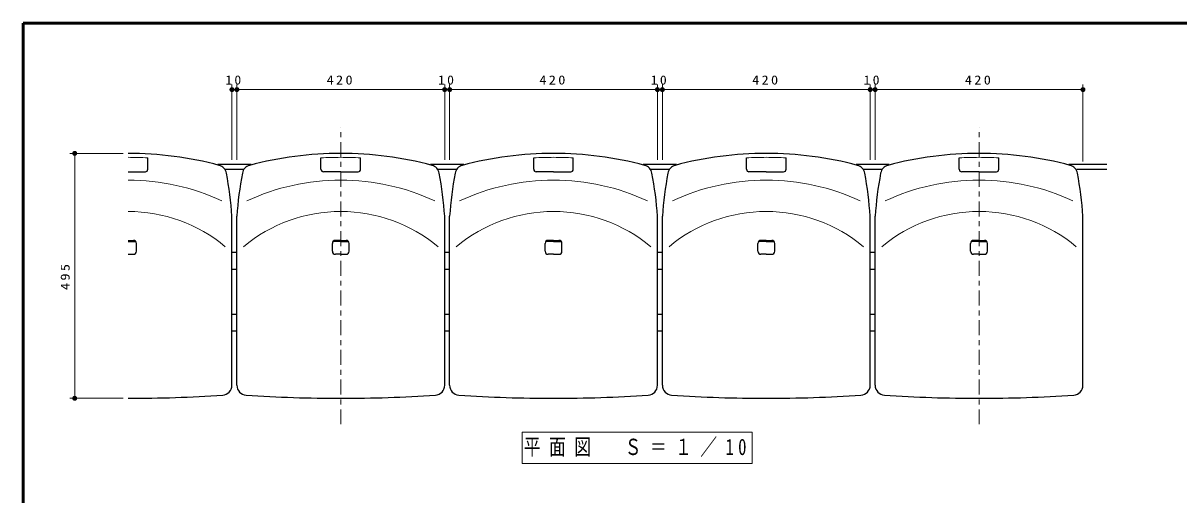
# Model space of a CAD drawing. Units: millimetres on the paper, scale 1:10. Extents: x -365 to 12, y -38 to 257.
# Drawn here: x -365 to -131.4, y 161.6 to 257 of the extents above; entities that cross this region are included whole.
import ezdxf

# ---------------------------------------------------------------- set-up
doc = ezdxf.new("R2010")
doc.units = ezdxf.units.MM
doc.linetypes.add('USER2', pattern=[6, 3, -1, 1, -1])
doc.layers.add('LY_1', color=7, linetype='Continuous', lineweight=25)
doc.layers.add('LY_2', color=7, linetype='Continuous', lineweight=13)
doc.styles.add('ＭＳ ゴシック', font='')
doc.styles.get('ＭＳ ゴシック').set_extended_font_data('MS Gothic')

# ---------------------------------------------------------------- blocks, each defined once
blk = doc.blocks.new('filled_dot')
at = {"color": 0, "linetype": 'Continuous', "lineweight": -2, "const_width": 1.25}
blk.add_lwpolyline([(-0.625, 0, 1), (0.625, 0, 1)], format="xyb", close=True, dxfattribs=at)

msp = doc.modelspace()

# ---------------------------------------------------------------- linework, layer by layer
at = {"layer": 'LY_1', "lineweight": 13}
for p, q in [((-322.798, 229.394), (-322.798, 244.562)), ((-322.798, 243.562), (-321.798, 243.562)), ((-321.798, 229.394), (-321.798, 244.562)), ((-321.798, 243.562), (-279.798, 243.562)), ((-279.798, 229.394), (-279.798, 244.562)), ((-279.798, 243.562), (-278.798, 243.562)), ((-278.798, 229.394), (-278.798, 244.562)), ((-278.798, 243.562), (-236.798, 243.562)), ((-236.798, 229.394), (-236.798, 244.562)), ((-236.798, 243.562), (-235.798, 243.562)), ((-235.798, 229.394), (-235.798, 244.562)), ((-235.798, 243.562), (-193.798, 243.562)), ((-193.798, 229.394), (-193.798, 244.562)), ((-193.798, 243.562), (-192.798, 243.562)), ((-192.798, 229.394), (-192.798, 244.562)), ((-192.798, 243.562), (-150.798, 243.562)), ((-150.798, 229.01), (-150.798, 244.562)), ((-344.798, 230.673), (-355.566, 230.673)), ((-354.566, 181.172), (-354.566, 230.673)), ((-344.798, 181.172), (-355.566, 181.172)), ((-217.624, 174.309), (-264.124, 174.309)), ((-264.124, 174.309), (-264.124, 168.009)), ((-217.624, 168.009), (-217.624, 174.309)), ((-264.124, 168.009), (-217.624, 168.009))]:
    msp.add_line(p, q, dxfattribs=at)
at = {"layer": 'LY_1', "linetype": 'USER2', "lineweight": 13}
for p, q in [((-300.798, 175.938), (-300.798, 235.944)), ((-171.798, 175.938), (-171.798, 235.944))]:
    msp.add_line(p, q, dxfattribs=at)
at = {"layer": 'LY_1', "color": 20}
for p, q in [((-339.798, 227.449), (-339.798, 229.758)), ((-304.798, 227.449), (-304.798, 229.758)), ((-296.798, 227.449), (-296.798, 229.758)), ((-261.798, 227.449), (-261.798, 229.758)), ((-253.798, 227.449), (-253.798, 229.758)), ((-218.798, 227.449), (-218.798, 229.758)), ((-210.798, 227.449), (-210.798, 229.758)), ((-175.798, 227.449), (-175.798, 229.758)), ((-167.798, 227.449), (-167.798, 229.758)), ((-343.798, 226.949), (-340.298, 226.949)), ((-300.798, 226.949), (-304.298, 226.949)), ((-300.798, 226.949), (-297.298, 226.949)), ((-257.798, 226.949), (-261.298, 226.949)), ((-257.798, 226.949), (-254.298, 226.949)), ((-214.798, 226.949), (-218.298, 226.949)), ((-214.798, 226.949), (-211.298, 226.949)), ((-171.798, 226.949), (-175.298, 226.949)), ((-171.798, 226.949), (-168.298, 226.949)), ((-322.798, 183.791), (-322.798, 217.96)), ((-321.798, 183.791), (-321.798, 217.96)), ((-279.798, 183.791), (-279.798, 217.96)), ((-278.798, 183.791), (-278.798, 217.96)), ((-236.798, 183.791), (-236.798, 217.96)), ((-235.798, 183.791), (-235.798, 217.96)), ((-193.798, 183.791), (-193.798, 217.96)), ((-192.798, 183.791), (-192.798, 217.96)), ((-150.798, 183.791), (-150.798, 217.96)), ((-343.798, 213.078), (-342.698, 213.078)), ((-343.798, 212.845), (-342.224, 212.845)), ((-300.798, 212.845), (-302.372, 212.845)), ((-300.798, 213.078), (-301.898, 213.078)), ((-300.798, 213.078), (-299.698, 213.078)), ((-300.798, 212.845), (-299.224, 212.845)), ((-257.798, 212.845), (-259.372, 212.845)), ((-257.798, 213.078), (-258.898, 213.078)), ((-257.798, 213.078), (-256.698, 213.078)), ((-257.798, 212.845), (-256.224, 212.845)), ((-214.798, 212.845), (-216.372, 212.845)), ((-214.798, 213.078), (-215.898, 213.078)), ((-214.798, 213.078), (-213.698, 213.078)), ((-214.798, 212.845), (-213.224, 212.845)), ((-171.798, 212.845), (-173.372, 212.845)), ((-171.798, 213.078), (-172.898, 213.078)), ((-171.798, 213.078), (-170.698, 213.078)), ((-171.798, 212.845), (-170.224, 212.845)), ((-343.798, 210.277), (-342.698, 210.277)), ((-342.098, 210.877), (-342.098, 212.478)), ((-302.498, 210.877), (-302.498, 212.478)), ((-300.798, 210.277), (-301.898, 210.277)), ((-300.798, 210.277), (-299.698, 210.277)), ((-299.098, 210.877), (-299.098, 212.478)), ((-259.498, 210.877), (-259.498, 212.478)), ((-257.798, 210.277), (-258.898, 210.277)), ((-257.798, 210.277), (-256.698, 210.277)), ((-256.098, 210.877), (-256.098, 212.478)), ((-216.498, 210.877), (-216.498, 212.478)), ((-214.798, 210.277), (-215.898, 210.277)), ((-214.798, 210.277), (-213.698, 210.277)), ((-213.098, 210.877), (-213.098, 212.478)), ((-173.498, 210.877), (-173.498, 212.478)), ((-171.798, 210.277), (-172.898, 210.277)), ((-171.798, 210.277), (-170.698, 210.277)), ((-170.098, 210.877), (-170.098, 212.478))]:
    msp.add_line(p, q, dxfattribs=at)
at = {"layer": 'LY_1'}
for p, q in [((-325.659, 228.473), (-318.938, 228.473)), ((-324.15, 227.473), (-320.446, 227.473)), ((-282.659, 228.473), (-275.938, 228.473)), ((-281.15, 227.473), (-277.446, 227.473)), ((-239.659, 228.473), (-232.938, 228.473)), ((-238.15, 227.473), (-234.446, 227.473)), ((-196.659, 228.473), (-189.938, 228.473)), ((-195.15, 227.473), (-191.446, 227.473)), ((-153.659, 228.473), (-145.998, 228.473)), ((-152.035, 227.473), (-145.998, 227.473))]:
    msp.add_line(p, q, dxfattribs=at)
at = {"layer": 'LY_1', "color": 32}
for p, q in [((-322.798, 210.673), (-321.798, 210.673)), ((-279.798, 210.673), (-278.798, 210.673)), ((-236.798, 210.673), (-235.798, 210.673)), ((-193.798, 210.673), (-192.798, 210.673)), ((-322.798, 207.273), (-321.798, 207.273)), ((-279.798, 207.273), (-278.798, 207.273)), ((-236.798, 207.273), (-235.798, 207.273)), ((-193.798, 207.273), (-192.798, 207.273)), ((-322.798, 198.173), (-321.798, 198.173)), ((-279.798, 198.173), (-278.798, 198.173)), ((-236.798, 198.173), (-235.798, 198.173)), ((-193.798, 198.173), (-192.798, 198.173)), ((-322.798, 194.773), (-321.798, 194.773)), ((-279.798, 194.773), (-278.798, 194.773)), ((-236.798, 194.773), (-235.798, 194.773)), ((-193.798, 194.773), (-192.798, 194.773))]:
    msp.add_line(p, q, dxfattribs=at)
at = {"layer": 'LY_1', "color": 20}
for centre, radius, start, end in [((-343.798, 159.483), 71.19, 74.98675, 90), ((-300.798, 159.483), 71.19, 90, 105.01325), ((-300.798, 159.483), 71.19, 74.98675, 90), ((-257.798, 159.483), 71.19, 90, 105.01325), ((-257.798, 159.483), 71.19, 74.98675, 90), ((-214.798, 159.483), 71.19, 90, 105.01325), ((-214.798, 159.483), 71.19, 74.98675, 90), ((-171.798, 159.483), 71.19, 90, 105.01325), ((-171.798, 159.483), 71.19, 74.98675, 90), ((-340.298, 227.449), 0.5, 270, 359.99998), ((-325.875, 226.311), 2, 10.79057, 74.98674), ((-394.146, 213.299), 71.5, 3.73788, 10.79057), ((-250.45, 213.299), 71.5, 169.20943, 176.26212), ((-318.721, 226.311), 2, 105.01326, 169.20943), ((-304.298, 227.449), 0.5, 180.00002, 270), ((-297.298, 227.449), 0.5, 270, 359.99998), ((-282.875, 226.311), 2, 10.79057, 74.98674), ((-351.146, 213.299), 71.5, 3.73788, 10.79057), ((-207.45, 213.299), 71.5, 169.20943, 176.26212), ((-275.721, 226.311), 2, 105.01326, 169.20943), ((-261.298, 227.449), 0.5, 180.00002, 270), ((-254.298, 227.449), 0.5, 270, 359.99998), ((-239.875, 226.311), 2, 10.79057, 74.98674), ((-308.146, 213.299), 71.5, 3.73788, 10.79057), ((-164.45, 213.299), 71.5, 169.20943, 176.26212), ((-232.721, 226.311), 2, 105.01326, 169.20943), ((-218.298, 227.449), 0.5, 180.00002, 270), ((-211.298, 227.449), 0.5, 270, 359.99998), ((-196.875, 226.311), 2, 10.79057, 74.98674), ((-265.146, 213.299), 71.5, 3.73788, 10.79057), ((-121.45, 213.299), 71.5, 169.20943, 176.26212), ((-189.721, 226.311), 2, 105.01326, 169.20943), ((-175.298, 227.449), 0.5, 180.00002, 270), ((-168.298, 227.449), 0.5, 270, 359.99998), ((-153.875, 226.311), 2, 10.79057, 74.98674), ((-222.146, 213.299), 71.5, 3.73788, 10.79057), ((-324.798, 218.046), 2, 359.99998, 4.23006), ((-319.798, 218.046), 2, 175.76994, 180.00002), ((-281.798, 218.046), 2, 359.99998, 4.23006), ((-276.798, 218.046), 2, 175.76994, 180.00002), ((-238.798, 218.046), 2, 359.99998, 4.23006), ((-233.798, 218.046), 2, 175.76994, 180.00002), ((-195.798, 218.046), 2, 359.99998, 4.23006), ((-190.798, 218.046), 2, 175.76994, 180.00002), ((-152.798, 218.046), 2, 359.99998, 4.23006), ((-342.698, 212.478), 0.6, 359.99997, 90.00002), ((-301.898, 212.478), 0.6, 89.99998, 180.00003), ((-299.698, 212.478), 0.6, 359.99997, 90.00002), ((-258.898, 212.478), 0.6, 89.99998, 180.00003), ((-256.698, 212.478), 0.6, 359.99997, 90.00002), ((-215.898, 212.478), 0.6, 89.99998, 180.00003), ((-213.698, 212.478), 0.6, 359.99997, 90.00002), ((-172.898, 212.478), 0.6, 89.99998, 180.00003), ((-170.698, 212.478), 0.6, 359.99997, 90.00002), ((-342.698, 210.877), 0.6, 270, 359.99998), ((-301.898, 210.877), 0.6, 180.00002, 270), ((-299.698, 210.877), 0.6, 270, 359.99998), ((-258.898, 210.877), 0.6, 180.00002, 270), ((-256.698, 210.877), 0.6, 270, 359.99998), ((-215.898, 210.877), 0.6, 180.00002, 270), ((-213.698, 210.877), 0.6, 270, 359.99998), ((-172.898, 210.877), 0.6, 180.00002, 270), ((-170.698, 210.877), 0.6, 270, 359.99998), ((-324.798, 183.791), 2, 273.73033, 0), ((-319.798, 183.791), 2, 180, 266.26967), ((-281.798, 183.791), 2, 273.73033, 0), ((-276.798, 183.791), 2, 180, 266.26967), ((-238.798, 183.791), 2, 273.73033, 0), ((-233.798, 183.791), 2, 180, 266.26967), ((-195.798, 183.791), 2, 273.73033, 0), ((-190.798, 183.791), 2, 180, 266.26967), ((-152.798, 183.791), 2, 273.73033, 0), ((-343.798, 475.208), 294.036, 270, 273.73033), ((-300.798, 475.208), 294.036, 266.26967, 270), ((-300.798, 475.208), 294.036, 270, 273.73033), ((-257.798, 475.208), 294.036, 266.26967, 270), ((-257.798, 475.208), 294.036, 270, 273.73033), ((-214.798, 475.208), 294.036, 266.26967, 270), ((-214.798, 475.208), 294.036, 270, 273.73033), ((-171.798, 475.208), 294.036, 266.26967, 270), ((-171.798, 475.208), 294.036, 270, 273.73033)]:
    msp.add_arc(centre, radius, start, end, dxfattribs=at)
at = {"layer": 'LY_1', "color": 20, "lineweight": 13}
for centre, radius, start, end in [((-343.798, 160.139), 69.734, 86.71205, 89.99998), ((-300.798, 160.139), 69.734, 90.00002, 93.28795), ((-300.798, 160.139), 69.734, 86.71205, 89.99998), ((-257.798, 160.139), 69.734, 90.00002, 93.28795), ((-257.798, 160.139), 69.734, 86.71205, 89.99998), ((-214.798, 160.139), 69.734, 90.00002, 93.28795), ((-214.798, 160.139), 69.734, 86.71205, 89.99998), ((-171.798, 160.139), 69.734, 90.00002, 93.28795), ((-171.798, 160.139), 69.734, 86.71205, 89.99998), ((-343.798, 180.269), 45.004, 65.04978, 89.99998), ((-300.798, 180.269), 45.004, 90.00002, 114.95022), ((-300.798, 180.269), 45.004, 65.04978, 89.99998), ((-257.798, 180.269), 45.004, 90.00002, 114.95022), ((-257.798, 180.269), 45.004, 65.04978, 89.99998), ((-214.798, 180.269), 45.004, 90.00002, 114.95022), ((-214.798, 180.269), 45.004, 65.04978, 89.99998), ((-171.798, 180.269), 45.004, 90.00002, 114.95022), ((-171.798, 180.269), 45.004, 65.04978, 89.99998), ((-343.798, 188.207), 30.716, 50.22232, 89.99998), ((-300.798, 188.207), 30.716, 90.00002, 129.77768), ((-300.798, 188.207), 30.716, 50.22232, 89.99998), ((-257.798, 188.207), 30.716, 90.00002, 129.77768), ((-257.798, 188.207), 30.716, 50.22232, 89.99998), ((-214.798, 188.207), 30.716, 90.00002, 129.77768), ((-214.798, 188.207), 30.716, 50.22232, 89.99998), ((-171.798, 188.207), 30.716, 90.00002, 129.77768), ((-171.798, 188.207), 30.716, 50.22232, 89.99998)]:
    msp.add_arc(centre, radius, start, end, dxfattribs=at)
at = {"layer": 'LY_2', "lineweight": 50}
for p, q in [((0, 257), (-365, 257)), ((-365, 257), (-365, 0))]:
    msp.add_line(p, q, dxfattribs=at)

# ---------------------------------------------------------------- block references
at = {"layer": 'LY_1', "lineweight": 13, "xscale": 0.4, "yscale": 0.4}
for p in [(-322.798, 243.562), (-321.798, 243.562), (-279.798, 243.562), (-278.798, 243.562), (-236.798, 243.562), (-235.798, 243.562), (-193.798, 243.562), (-192.798, 243.562)]:
    msp.add_blockref('filled_dot', p, dxfattribs=at)
for p, rotation in [((-279.798, 243.562), 180), ((-236.798, 243.562), 180), ((-193.798, 243.562), 180), ((-150.798, 243.562), 180), ((-354.566, 230.673), 270), ((-354.566, 181.172), 90)]:
    msp.add_blockref('filled_dot', p, dxfattribs=dict(at, rotation=rotation))

# ---------------------------------------------------------------- texts
at = {"layer": 'LY_1', "style": 'ＭＳ ゴシック'}
for s, insert, char_height, attachment_point in [('\\T1.34;\\W1.1;10', (-322.298, 244.562), 1.833, 8), ('\\T1.33;\\W1.15;420', (-300.798, 244.562), 1.833, 8), ('\\T1.34;\\W1.1;10', (-279.298, 244.562), 1.833, 8), ('\\T1.33;\\W1.15;420', (-257.798, 244.562), 1.833, 8), ('\\T1.34;\\W1.1;10', (-236.298, 244.562), 1.833, 8), ('\\T1.33;\\W1.15;420', (-214.798, 244.562), 1.833, 8), ('\\T1.34;\\W1.1;10', (-193.298, 244.562), 1.833, 8), ('\\T1.33;\\W1.15;420', (-171.798, 244.562), 1.833, 8), ('\\T1.51;\\W0.75;平面図\u3000Ｓ＝１／10', (-240.874, 171.159), 3.299, 5)]:
    msp.add_mtext(s, dxfattribs=dict(at, insert=insert, char_height=char_height, attachment_point=attachment_point))
at = {"layer": 'LY_1', "insert": (-355.566, 205.923), "char_height": 1.833, "attachment_point": 8, "rotation": 90, "style": 'ＭＳ ゴシック'}
msp.add_mtext('\\T1.33;\\W1.15;495', dxfattribs=at)

doc.saveas('drawing.dxf')
